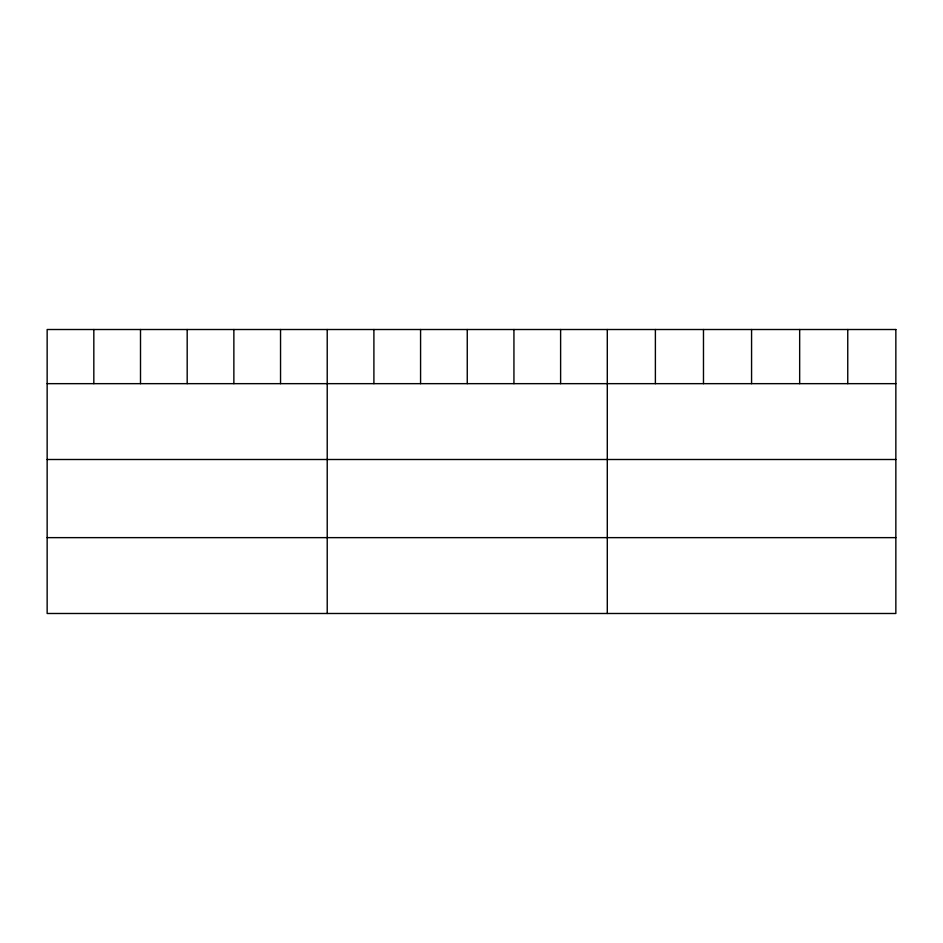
<?xml version="1.0" encoding="UTF-8"?>
<svg xmlns="http://www.w3.org/2000/svg" width="943" height="943" viewBox="0 0 943 943"><rect width="100%" height="100%" fill="white"/><g stroke="black" fill="none" stroke-linecap="round" stroke-linejoin="round"><path stroke-width="1.41" d="M47.15 383.66L895.85 383.66M47.15 459.5L895.85 459.5M47.15 537.64L895.85 537.64M847.757 329.508L847.757 383.66M799.664 329.508L799.664 383.66M751.571 329.508L751.571 383.66M703.478 329.508L703.478 383.66M655.385 329.508L655.385 383.66M607.292 329.508L607.292 613.492M560.614 329.508L560.614 383.66M513.935 329.508L513.935 383.66M467.256 329.508L467.256 383.66M420.578 329.508L420.578 383.66M373.899 329.508L373.899 383.66M327.221 329.508L327.221 613.492M280.543 329.508L280.543 383.66M233.864 329.508L233.864 383.66M187.186 329.508L187.186 383.66M140.507 329.508L140.507 383.66M93.828 329.508L93.828 383.66M895.85 329.508L47.15 329.508L47.15 613.492L895.85 613.492L895.85 329.508"/></g></svg>
